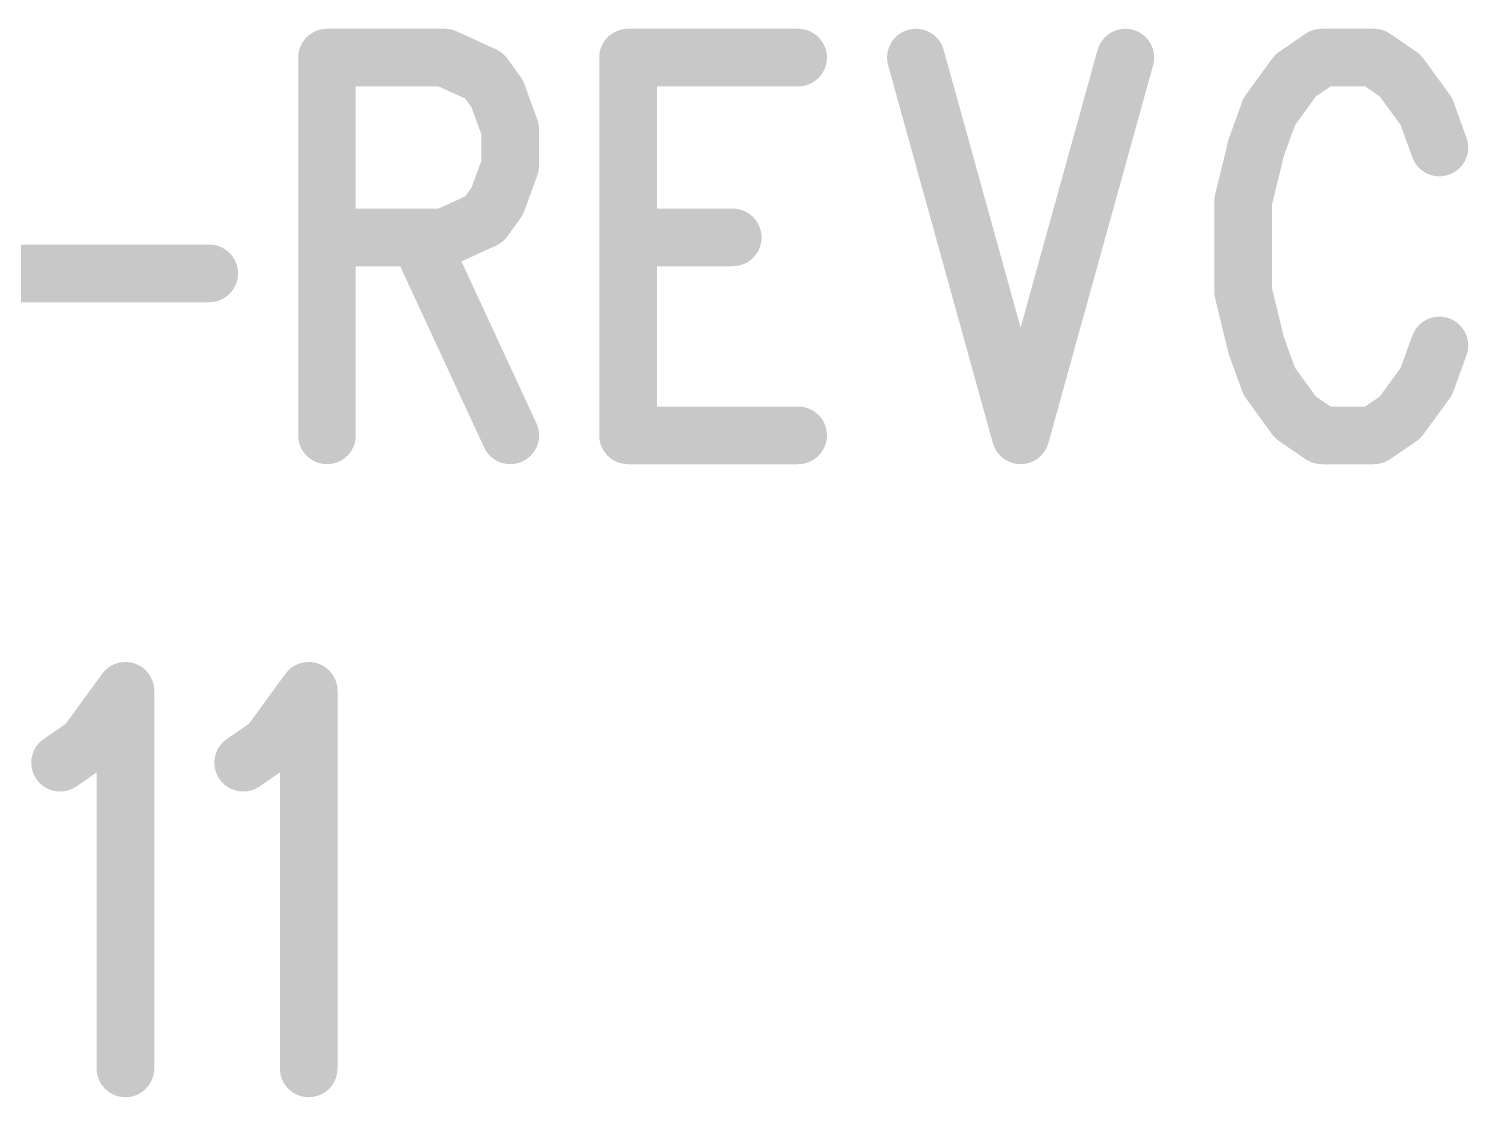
# Model space of a CAD drawing. Extents: x 98.7 to 144.1, y 93.1 to 144.1.
# Drawn here: x 111.7 to 114.2, y 128.059 to 129.916 of the extents above; entities that cross this region are included whole.
import ezdxf

# ---------------------------------------------------------------- set-up
doc = ezdxf.new("R2010")
doc.units = 0
doc.layers.get('0').update_dxf_attribs({"linetype": 'CONTINUOUS'})
doc.layers.add('SILK-TOP_PHO', color=9, linetype='CONTINUOUS')

# ---------------------------------------------------------------- blocks, each defined once
blk = doc.blocks.new('ROUND_1')
at = {"const_width": 0.050038}
blk.add_lwpolyline([(-0.025018, 0, 1), (0.025018, 0, 1)], format="xyb", close=True, dxfattribs=at)

msp = doc.modelspace()

# ---------------------------------------------------------------- linework, layer by layer
at = {"layer": 'SILK-TOP_PHO', "const_width": 0.100076}
for points in [[(112.218216, 129.865628), (112.218216, 129.209292)], [(112.218216, 129.865628), (112.422686, 129.865628)], [(112.422686, 129.865628), (112.491012, 129.834386)], [(112.740948, 129.865628), (112.740948, 129.209292)], [(112.740948, 129.865628), (113.03635, 129.865628)], [(113.24082, 129.865628), (113.422684, 129.209292)], [(113.604548, 129.865628), (113.422684, 129.209292)], [(113.945416, 129.865628), (113.89995, 129.834386)], [(114.036348, 129.865628), (113.945416, 129.865628)], [(114.081814, 129.834386), (114.036348, 129.865628)], [(112.491012, 129.834386), (112.513618, 129.803144)], [(113.89995, 129.834386), (113.854484, 129.771902)], [(114.12728, 129.771902), (114.081814, 129.834386)], [(112.513618, 129.803144), (112.536478, 129.74066)], [(113.854484, 129.771902), (113.831878, 129.709418)], [(114.149886, 129.709418), (114.12728, 129.771902)], [(112.536478, 129.74066), (112.536478, 129.678176)], [(113.831878, 129.709418), (113.809018, 129.615692)], [(112.536478, 129.678176), (112.513618, 129.615692)], [(112.513618, 129.615692), (112.491012, 129.58445)], [(113.809018, 129.615692), (113.809018, 129.459482)], [(112.491012, 129.58445), (112.422686, 129.553208)], [(112.422686, 129.553208), (112.218216, 129.553208)], [(112.37722, 129.553208), (112.536478, 129.209292)], [(112.740948, 129.553208), (112.922812, 129.553208)], [(111.604552, 129.490724), (112.013746, 129.490724)], [(113.809018, 129.459482), (113.831878, 129.365502)], [(113.831878, 129.365502), (113.854484, 129.303018)], [(114.12728, 129.303018), (114.149886, 129.365502)], [(113.854484, 129.303018), (113.89995, 129.240534)], [(114.081814, 129.240534), (114.12728, 129.303018)], [(113.89995, 129.240534), (113.945416, 129.209292)], [(114.036348, 129.209292), (114.081814, 129.240534)], [(112.740948, 129.209292), (113.03635, 129.209292)], [(113.945416, 129.209292), (114.036348, 129.209292)], [(111.799878, 128.671828), (111.868204, 128.765554)], [(111.868204, 128.765554), (111.868204, 128.109472)], [(112.11814, 128.671828), (112.186466, 128.765554)], [(112.186466, 128.765554), (112.186466, 128.109472)], [(111.754666, 128.640586), (111.799878, 128.671828)], [(112.072674, 128.640586), (112.11814, 128.671828)]]:
    msp.add_lwpolyline(points, dxfattribs=at)

# ---------------------------------------------------------------- block references
at = {"layer": 'SILK-TOP_PHO'}
for p in [(112.218216, 129.865628), (112.218216, 129.865628), (112.422686, 129.865628), (112.740948, 129.865628), (112.740948, 129.865628), (113.03635, 129.865628), (113.24082, 129.865628), (113.604548, 129.865628), (113.945416, 129.865628), (114.036348, 129.865628), (112.491012, 129.834386), (113.89995, 129.834386), (114.081814, 129.834386), (112.513618, 129.803144), (113.854484, 129.771902), (114.12728, 129.771902), (112.536478, 129.74066), (113.831878, 129.709418), (114.149886, 129.709418), (112.536478, 129.678176), (112.513618, 129.615692), (113.809018, 129.615692), (112.491012, 129.58445), (112.218216, 129.553208), (112.37722, 129.553208), (112.422686, 129.553208), (112.740948, 129.553208), (112.922812, 129.553208), (112.013746, 129.490724), (113.809018, 129.459482), (113.831878, 129.365502), (114.149886, 129.365502), (113.854484, 129.303018), (114.12728, 129.303018), (113.89995, 129.240534), (114.081814, 129.240534), (112.218216, 129.209292), (112.536478, 129.209292), (112.740948, 129.209292), (112.740948, 129.209292), (113.03635, 129.209292), (113.422684, 129.209292), (113.422684, 129.209292), (113.945416, 129.209292), (114.036348, 129.209292), (111.868204, 128.765554), (112.186466, 128.765554), (111.799878, 128.671828), (112.11814, 128.671828), (111.754666, 128.640586), (112.072674, 128.640586), (111.868204, 128.109472), (112.186466, 128.109472)]:
    msp.add_blockref('ROUND_1', p, dxfattribs=at)

doc.saveas('drawing.dxf')
